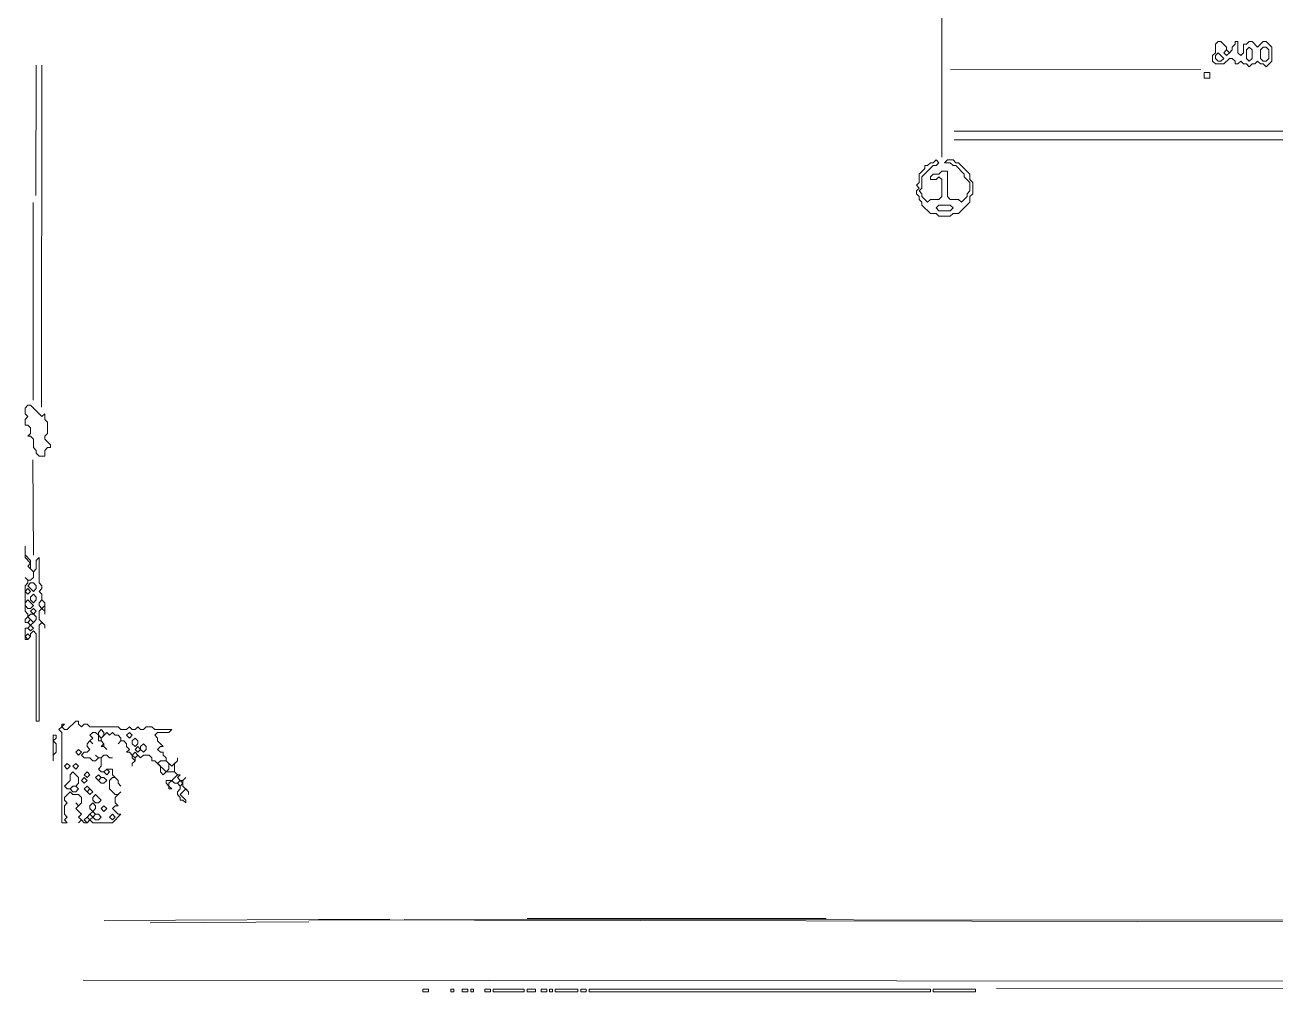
# Model space of a CAD drawing. Extents: x 10 to 1971, y 11 to 1392.
# Drawn here: x 10 to 453.5, y 19 to 361.8 of the extents above; entities that cross this region are included whole.
import ezdxf

# ---------------------------------------------------------------- set-up
doc = ezdxf.new("R2010")
doc.units = 0
for name, color, linetype, lineweight in [('TEXT_FALLBACK_OUTLINE', 2, 'Continuous', 0), ('TRACE_STRAIGHT', 5, 'Continuous', 0), ('TRACE_TEXT_SYMBOL', 6, 'Continuous', 0)]:
    doc.layers.add(name, color=color, linetype=linetype, lineweight=lineweight)

msp = doc.modelspace()

# ---------------------------------------------------------------- linework, layer by layer
at = {"layer": 'TEXT_FALLBACK_OUTLINE', "color": 2}
for points in [[(433, 356), (432, 355), (432, 352), (431, 351), (431, 349), (432, 348), (435, 348), (437, 350), (438, 350), (439, 349), (439, 348), (440, 348), (441, 349), (442, 348), (443, 348), (444, 347), (445, 348), (446, 348), (447, 349), (448, 348), (449, 348), (450, 347), (452, 349), (452, 354), (450, 356), (449, 356), (447, 354), (445, 356), (444, 356), (443, 355), (442, 355), (442, 352), (441, 351), (440, 352), (440, 356), (439, 356), (439, 355), (438, 354), (438, 353), (437, 352), (436, 353), (436, 354), (434, 356)], [(432, 351), (433, 352), (435, 350), (434, 349), (433, 349), (432, 350)], [(435, 352), (436, 353), (437, 352), (436, 351)], [(443, 353), (444, 354), (445, 353), (445, 350), (444, 349), (443, 350)], [(448, 353), (449, 354), (450, 354), (451, 353), (451, 350), (450, 349), (449, 349), (448, 350)], [(428, 345), (430, 345), (430, 343), (428, 343)]]:
    msp.add_lwpolyline(points, close=True, dxfattribs=at)
at = {"layer": 'TRACE_STRAIGHT', "color": 5}
for p, q in [((335, 416), (335, 315)), ((13.78, 301.37), (13.95, 347.63)), ((15.87, 226.37), (16.01, 347.63)), ((338.12, 345.89), (426.88, 346.16)), ((339.37, 324.13), (490.63, 324.2)), ((339.37, 321.16), (530.62, 321.01)), ((12.85, 298.88), (12.88, 228.87)), ((12.77, 207.63), (12.99, 173.87)), ((38.11, 44.34), (139.37, 44.8)), ((110.62, 44.63), (513.12, 43.71)), ((144.38, 44.7), (773.13, 44.3)), ((188, 45), (294, 45)), ((54.39, 43.48), (110.67, 43.87)), ((30.62, 23.16), (468.12, 22.79)), ((354.37, 20.23), (466.88, 20.39))]:
    msp.add_line(p, q, dxfattribs=at)
at = {"layer": 'TRACE_TEXT_SYMBOL', "color": 6}
for points in [[(333, 314), (332, 313), (331, 313), (330, 312), (329, 312), (329, 311), (327, 309), (327, 306), (326, 305), (327, 304), (326, 303), (326, 302), (327, 301), (327, 300), (328, 299), (328, 298), (331, 295), (333, 295), (334, 294), (338, 294), (339, 295), (341, 295), (345, 299), (345, 301), (346, 302), (346, 306), (345, 307), (345, 309), (341, 313), (340, 313), (339, 314), (337, 314), (336, 313), (338, 313), (339, 312), (340, 312), (343, 309), (343, 308), (345, 306), (345, 303), (344, 302), (344, 301), (342, 299), (341, 300), (338, 300), (337, 301), (337, 310), (335, 310), (334, 309), (332, 309), (331, 308), (331, 307), (333, 307), (334, 308), (335, 307), (335, 301), (334, 300), (331, 300), (330, 299), (328, 301), (328, 302), (327, 303), (328, 304), (328, 308)], [(328, 308), (332, 312), (333, 312), (334, 313), (333, 314)], [(28, 115), (25, 112), (24, 112), (23, 113), (24, 114), (23, 114), (23, 113), (22, 112), (23, 111), (23, 79), (25, 79), (24, 80), (25, 81), (24, 82), (24, 85), (25, 86), (24, 87), (24, 88), (26, 90), (27, 89), (29, 89), (30, 88), (30, 86), (29, 85), (28, 86), (29, 85), (28, 84), (30, 82), (29, 81), (30, 80), (29, 79), (30, 80), (31, 79), (32, 79), (33, 80), (34, 79), (41, 79), (44, 82), (43, 82), (41, 84), (42, 85), (43, 85), (42, 86), (42, 88), (44, 90), (43, 89), (42, 89), (40, 91), (40, 94), (41, 95), (42, 95), (43, 94), (43, 93), (44, 92), (43, 93), (43, 94), (41, 96), (41, 98), (39, 98), (38, 97), (37, 97), (36, 98), (37, 99), (37, 102)], [(57, 111), (61, 111), (62, 112), (56, 112), (55, 113), (53, 113), (52, 112), (51, 112), (50, 113), (49, 112), (48, 112), (47, 113), (46, 112), (44, 112), (43, 113), (33, 113), (32, 114), (31, 114), (30, 113), (29, 114), (29, 115), (28, 115)], [(37, 102), (38, 103), (39, 103), (40, 102), (41, 102), (40, 102), (39, 103), (38, 103), (37, 102), (36, 102), (35, 103), (36, 102), (35, 101), (34, 101), (33, 102), (31, 102), (30, 103), (31, 104), (32, 104), (33, 105), (32, 106), (32, 107), (33, 108), (34, 107), (33, 108), (34, 109), (33, 110), (34, 111), (35, 111), (36, 110), (36, 108), (37, 108), (38, 107), (37, 106), (38, 106), (39, 105), (38, 106), (38, 107), (37, 108), (37, 109), (39, 111), (40, 110), (41, 111), (42, 110), (43, 110), (44, 109), (44, 108), (43, 107), (44, 108), (45, 108), (46, 107), (46, 106), (47, 105), (46, 104), (47, 104), (48, 103), (48, 102), (49, 101), (48, 100), (48, 99), (48, 100), (49, 101), (49, 102), (50, 103)], [(50, 103), (51, 102), (52, 103), (54, 103), (55, 102), (55, 101), (56, 101), (58, 99), (58, 97), (59, 96), (60, 97), (63, 97), (64, 96), (62, 94), (60, 94), (60, 93), (61, 92), (61, 91), (62, 91), (61, 92), (61, 93), (62, 94), (63, 93), (64, 93), (65, 92), (65, 91), (64, 90), (64, 89), (65, 88), (65, 87), (66, 87), (67, 86), (67, 87), (65, 89), (67, 91), (68, 90), (68, 89), (68, 90), (66, 92), (66, 94), (67, 95), (66, 94), (65, 94), (64, 95), (65, 96), (64, 96), (63, 97), (63, 100), (64, 101), (64, 102), (64, 101), (62, 99), (60, 101), (60, 102), (59, 103), (59, 104), (58, 104), (57, 105), (58, 106), (59, 106), (57, 108), (57, 109), (56, 110), (57, 111)]]:
    msp.add_lwpolyline(points, dxfattribs=at)
for points in [[(333, 297), (334, 298), (338, 298), (339, 297), (338, 296), (334, 296)], [(11, 227), (10, 226), (10, 224), (11, 223), (10, 222), (10, 220), (11, 220), (12, 219), (12, 217), (11, 216), (12, 216), (13, 215), (13, 212), (14, 211), (14, 210), (15, 209), (17, 209), (17, 211), (18, 212), (19, 212), (19, 213), (17, 215), (17, 216), (18, 217), (18, 221), (17, 222), (17, 224), (16, 223), (12, 227)], [(10, 177), (10, 173), (12, 171), (11, 170), (13, 168), (13, 166), (12, 165), (11, 165), (10, 166), (11, 165), (11, 164), (10, 163), (10, 154), (11, 153), (11, 152), (10, 151), (10, 150), (11, 150), (12, 149), (11, 148), (10, 148), (10, 144), (11, 144), (12, 145), (12, 146), (13, 147), (14, 146), (14, 115), (15, 115), (15, 149), (16, 150), (17, 149), (17, 148), (17, 149), (15, 151), (15, 154), (16, 155), (17, 154), (17, 153), (17, 157), (16, 158), (16, 160), (15, 161), (16, 162), (16, 163), (15, 164), (15, 173), (14, 172), (14, 169), (13, 168), (12, 169), (12, 172), (10, 174)], [(10, 161), (11, 162), (12, 161), (11, 160)], [(11, 163), (12, 164), (13, 164), (14, 163), (14, 162), (13, 161)], [(12, 159), (13, 160), (14, 159), (14, 158), (13, 157), (12, 158)], [(10, 157), (11, 158), (13, 156), (12, 155), (11, 155), (10, 156)], [(15, 157), (16, 158), (17, 157), (17, 156), (16, 155), (15, 156)], [(11, 152), (12, 153), (13, 153), (14, 152), (14, 151), (13, 150)], [(11, 150), (12, 151), (13, 150), (12, 149)], [(12, 154), (13, 155), (14, 154), (13, 153)], [(11, 148), (12, 149), (13, 148), (12, 147)], [(10, 145), (11, 146), (12, 145), (11, 144)], [(36, 111), (37, 112), (38, 111), (38, 110), (37, 109), (36, 110)], [(46, 110), (47, 111), (48, 110), (47, 109)], [(20, 110), (20, 101), (20, 103), (21, 104), (21, 107), (20, 108), (21, 109), (21, 110)], [(48, 108), (49, 109), (50, 108), (50, 107), (49, 106), (48, 107)], [(51, 106), (52, 107), (53, 106), (53, 105), (52, 104), (51, 105)], [(28, 104), (29, 105), (30, 104), (29, 103)], [(48, 103), (49, 104), (50, 103), (49, 102)], [(49, 105), (50, 106), (51, 105), (50, 104)], [(24, 99), (25, 100), (26, 99), (25, 98)], [(27, 99), (28, 100), (29, 99), (28, 98)], [(38, 97), (39, 98), (40, 97), (39, 96)], [(57, 100), (58, 101), (60, 101), (61, 100), (61, 98), (60, 97)], [(26, 96), (27, 97), (29, 95), (29, 93), (28, 92), (27, 92), (26, 91), (25, 91), (24, 92), (26, 94)], [(30, 94), (31, 95), (32, 94), (31, 93)], [(31, 96), (32, 97), (33, 96), (32, 95)], [(35, 95), (36, 96), (37, 95), (36, 94)], [(36, 94), (37, 95), (38, 95), (39, 94), (38, 93), (37, 93)], [(64, 93), (65, 94), (66, 93), (65, 92)], [(26, 91), (27, 92), (28, 92), (29, 91), (28, 90), (27, 90)], [(31, 91), (32, 92), (33, 91), (32, 90)], [(32, 90), (33, 91), (34, 90), (33, 89)], [(34, 88), (35, 89), (37, 87), (36, 86), (35, 86), (34, 87)], [(33, 85), (34, 86), (35, 85), (35, 84), (34, 83), (33, 84)], [(37, 84), (38, 85), (39, 84), (38, 83)], [(31, 80), (32, 81), (33, 80), (32, 79)], [(32, 81), (33, 82), (34, 81), (33, 80)], [(33, 82), (34, 83), (35, 82), (34, 81)], [(34, 81), (35, 82), (36, 82), (37, 81), (36, 80), (35, 80)], [(40, 81), (41, 82), (42, 81), (41, 80)], [(151, 20), (153, 20), (153, 19), (151, 19)], [(161, 20), (162, 20), (162, 19), (161, 19)], [(165, 20), (167, 20), (167, 19), (165, 19)], [(168, 20), (169, 20), (169, 19), (168, 19)], [(173, 20), (175, 20), (175, 19), (173, 19)], [(176, 20), (187, 20), (187, 19), (176, 19)], [(188, 20), (191, 20), (191, 19), (188, 19)], [(193, 20), (195, 20), (195, 19), (193, 19)], [(196, 20), (197, 20), (197, 19), (196, 19)], [(198, 20), (206, 20), (206, 19), (198, 19)], [(207, 20), (209, 20), (209, 19), (207, 19)], [(210, 20), (331, 20), (331, 19), (210, 19)], [(332, 20), (347, 20), (347, 19), (332, 19)]]:
    msp.add_lwpolyline(points, close=True, dxfattribs=at)

doc.saveas('drawing.dxf')
